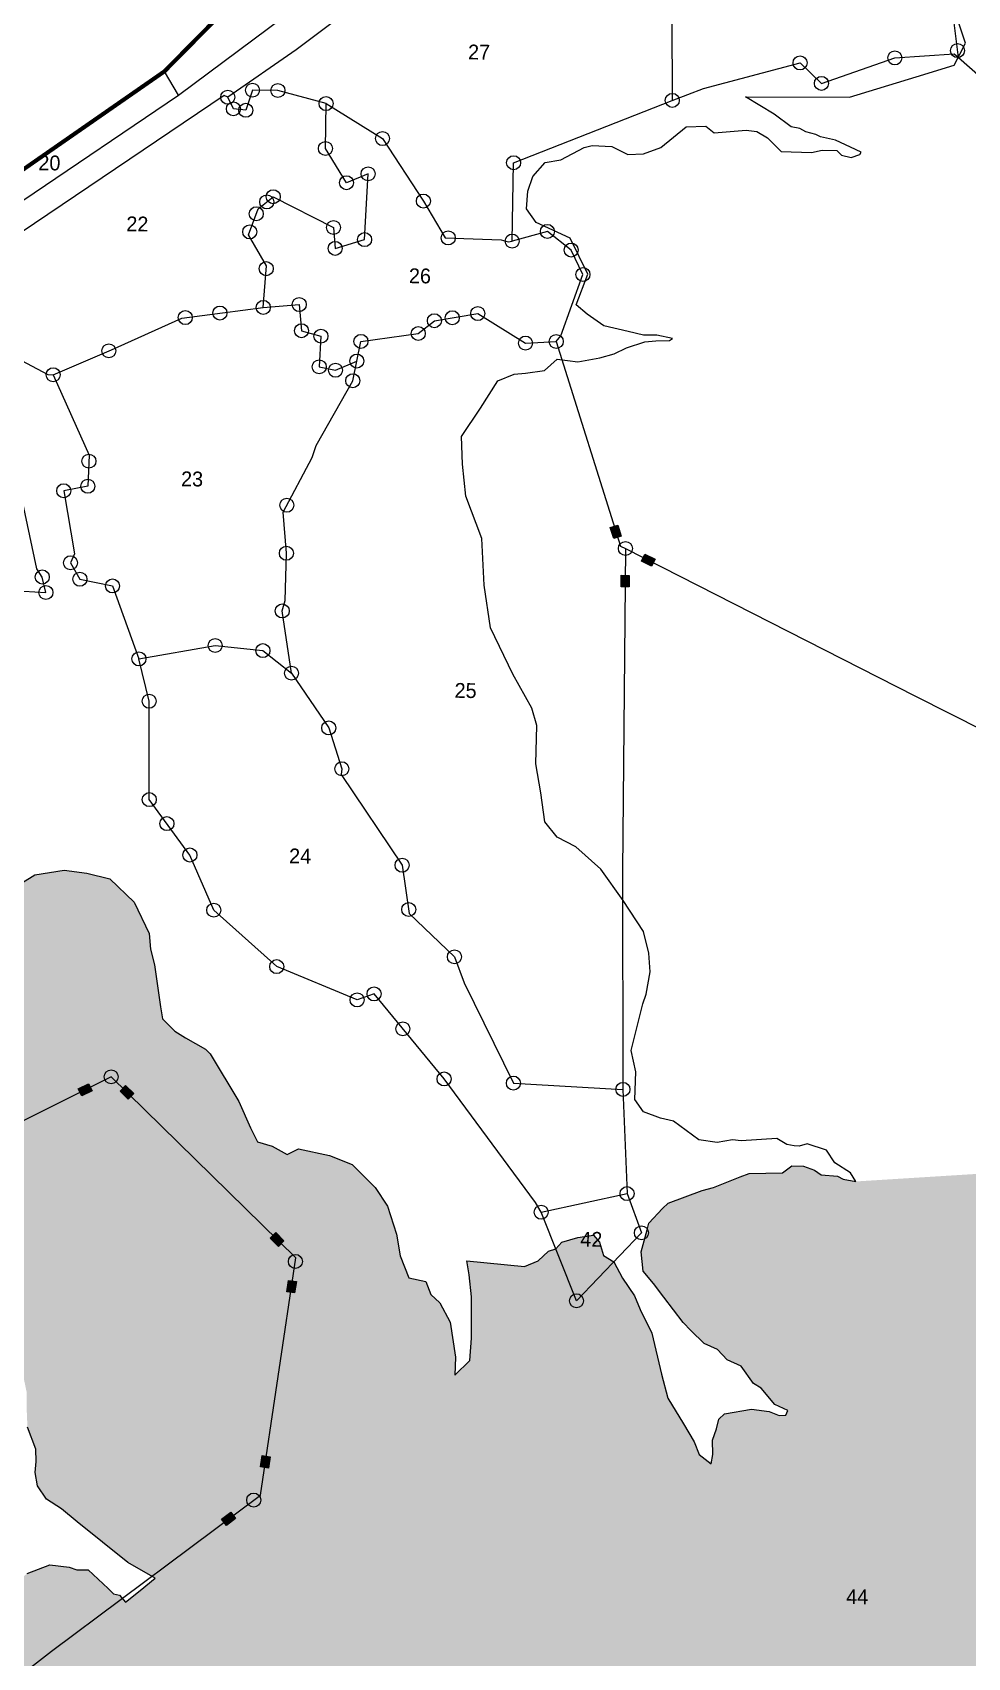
# Model space of a CAD drawing. Header units: metres. Extents: x 278900 to 282293, y 2048818 to 2051307.
# Drawn here: x 280746 to 281211, y 2049506 to 2050314 of the extents above; entities that cross this region are included whole.
import ezdxf
from ezdxf.enums import TextEntityAlignment as Align

# ---------------------------------------------------------------- set-up
doc = ezdxf.new("R2010")
doc.units = ezdxf.units.M
doc.header["$MEASUREMENT"] = 0
for name, color, linetype in [('POLY_HATCH', 12, 'Continuous'), ('POLY_PARCEL', 6, 'Continuous'), ('POLY_ROAD', 30, 'Continuous'), ('SYM_STONE', 1, 'Continuous'), ('TEXT_PARCEL', 7, 'Continuous'), ('V_BOUND_LINE', 7, 'Continuous')]:
    doc.layers.add(name, color=color, linetype=linetype)
doc.styles.add('TEXT_MAP', font='KRDEV050.TTF')

# ---------------------------------------------------------------- blocks, each defined once
blk = doc.blocks.new('STONE')
blk.add_circle((0, 0), 0.851)
blk = doc.blocks.new('STONESQUAREFILLED')
blk.add_hatch(color=256).paths.add_polyline_path([(0.7, -0.48), (0.7, 0.48), (-0.7, 0.48), (-0.7, -0.48)])
blk.add_lwpolyline([(-0.7, 0.48), (0.7, 0.48), (0.7, -0.48), (-0.7, -0.48)], close=True)

msp = doc.modelspace()

# ---------------------------------------------------------------- hatches: boundary and pattern name
at = {"layer": 'POLY_HATCH'}
h = msp.add_hatch(dxfattribs=at)
h.set_pattern_fill('ZIGZAG', color=256, scale=40.908146, angle=-0.76055, style=0)
h.set_pattern_definition([(359.23945, (278753.173, 2048557.4505), (5.1809435, 5.045192), [5.113518, -5.113518]), (89.23945, (278758.286, 2048557.3826), (-5.045192, 5.1809435), [5.113518, -5.113518])])
h.paths.add_polyline_path([(281506.85, 2049518.05), (281582.37, 2049582.74), (281621.84, 2049617.93), (281613.85, 2049618.16), (281606.41, 2049614.08), (281604.18, 2049612.88), (281601.77, 2049616.35), (281599.62, 2049621.55), (281598.93, 2049625.49), (281602.2, 2049630.86), (281610.94, 2049640.34), (281617.99, 2049652.05), (281621.98, 2049656.18), (281623.98, 2049658.12), (281628.71, 2049662.73), (281632.46, 2049667.11), (281638.95, 2049673.91), (281652.45, 2049689.47), (281653.47, 2049692.41), (281660.9, 2049696), (281666.39, 2049701.83), (281674.9, 2049706.77), (281682.87, 2049713.79), (281686.64, 2049719.65), (281693.59, 2049723.74), (281700.74, 2049725.36), (281705.65, 2049724.31), (281709.32, 2049722.3), (281716.37, 2049725.36), (281722.13, 2049723.36), (281729.04, 2049724.74), (281735.34, 2049717.52), (281736.76, 2049713.57), (281735.7, 2049707.93), (281735.17, 2049704.98), (281736.14, 2049704.1), (281809.58, 2049706), (281825.03, 2049718.08), (281828.73, 2049719.86), (281843.03, 2049726.4), (281849.07, 2049731.97), (281856.3, 2049735.24), (281868.01, 2049741.66), (281878.99, 2049744.8), (281896.68, 2049753.12), (281908.14, 2049763.82), (281920.85, 2049776.49), (281925.66, 2049781.62), (281926.63, 2049785.89), (281923.16, 2049789.3), (281917.31, 2049793.24), (281910.44, 2049794.04), (281910.02, 2049796.55), (281910.52, 2049799.9), (281911.84, 2049806.92), (281902.86, 2049810.24), (281884.07, 2049811.87), (281865.56, 2049810.89), (281851.48, 2049810.62), (281839.22, 2049808.49), (281821.6, 2049800.9), (281806.76, 2049788.87), (281793.09, 2049784.62), (281787.74, 2049784.69), (281773.46, 2049780.6), (281759.36, 2049778.19), (281751.54, 2049776), (281738.69, 2049775.72), (281726.02, 2049772.38), (281715.83, 2049776.64), (281697.86, 2049782.08), (281691.33, 2049785.37), (281680.52, 2049789.03), (281675.5, 2049791.54), (281667.26, 2049792.88), (281664.57, 2049797.19), (281659.53, 2049798.02), (281651.56, 2049802.04), (281640.87, 2049803.1), (281635.4, 2049805.46), (281626.48, 2049801.91), (281619.04, 2049794.67), (281616.68, 2049789.51), (281615.51, 2049781.88), (281612.67, 2049763.73), (281615.2, 2049758.2), (281619.8, 2049748.56), (281624.74, 2049740.86), (281624.66, 2049734.74), (281621.21, 2049728.52), (281616.25, 2049722.93), (281596.7, 2049713.41), (281591.9, 2049708.89), (281587.22, 2049702.08), (281580.68, 2049693.3), (281573.57, 2049678.77), (281571.12, 2049667.34), (281569.03, 2049659.42), (281561.93, 2049654.78), (281552.73, 2049653.06), (281544.69, 2049646.14), (281537.69, 2049637.37), (281536.06, 2049629.6), (281531.39, 2049623.7), (281529.97, 2049620.2), (281525.56, 2049612.67), (281518.39, 2049601.91), (281515.84, 2049594.46), (281511.93, 2049587.63), (281511.01, 2049564.57), (281510.28, 2049567.17), (281509.39, 2049569.63), (281509.01, 2049575.14), (281507.75, 2049584.17), (281506.55, 2049597.12), (281506.28, 2049611.94), (281507.97, 2049623.84), (281509.45, 2049631.46), (281511.47, 2049634.04), (281512.29, 2049638), (281508.41, 2049645.23), (281506.24, 2049657.12), (281505.64, 2049680.51), (281504.25, 2049691.38), (281503.79, 2049702.7), (281504.48, 2049720.34), (281499.59, 2049732.63), (281492.55, 2049743.12), (281491.29, 2049764.14), (281155.24, 2049743.13), (281148.96, 2049744.33), (281146.2, 2049745.85), (281138.06, 2049746.51), (281134.75, 2049748.78), (281129.22, 2049750.7), (281123.48, 2049750.96), (281118.89, 2049747.41), (281102.22, 2049747.07), (281097.75, 2049745.47), (281084.53, 2049740.09), (281078.95, 2049738.68), (281062.01, 2049732.43), (281059.2, 2049729.69), (281052.43, 2049722.37), (281051.46, 2049719.05), (281048.54, 2049708.17), (281049.52, 2049698.53), (281054.63, 2049692.35), (281059.8, 2049685.68), (281069.44, 2049672.96), (281073.28, 2049669.02), (281079.87, 2049662.64), (281086.49, 2049659.59), (281091.24, 2049654.53), (281098.24, 2049651.29), (281104.42, 2049642.69), (281108.28, 2049640.42), (281115.03, 2049632.18), (281121.47, 2049629.32), (281120.52, 2049626.93), (281117.18, 2049626.79), (281112.2, 2049628.7), (281103.44, 2049629.96), (281090.03, 2049627.57), (281087.17, 2049625.04), (281086.08, 2049620.17), (281083.94, 2049614.54), (281084.1, 2049607.34), (281083.27, 2049602.72), (281077.42, 2049607.42), (281074.93, 2049613.63), (281069.64, 2049622.7), (281061.84, 2049635.4), (281058.65, 2049647.27), (281053.77, 2049667.65), (281048.01, 2049679.55), (281045.27, 2049686.28), (281039.22, 2049695.1), (281034.91, 2049703.21), (281029.78, 2049706.33), (281027.81, 2049713.04), (281024.77, 2049716.43), (281017.04, 2049715.24), (281009.03, 2049713.04), (281006.06, 2049709.69), (281002.54, 2049708.49), (280997.33, 2049703.68), (280990.6, 2049700.94), (280961.91, 2049703.69), (280963.03, 2049696.71), (280964.09, 2049685.81), (280964.12, 2049665.24), (280963.37, 2049654.06), (280955.93, 2049646.9), (280956.25, 2049655.84), (280953.56, 2049673.18), (280948.43, 2049682.77), (280944.01, 2049686.91), (280941.38, 2049693.37), (280933.03, 2049695.23), (280928.71, 2049706.17), (280926.9, 2049716.89), (280922.37, 2049730.84), (280916.27, 2049740.06), (280904.75, 2049751.49), (280893.53, 2049756.11), (280878.2, 2049759.43), (280872.52, 2049756.59), (280865.11, 2049760.67), (280857.75, 2049762.91), (280854.34, 2049769.76), (280848.48, 2049782.86), (280834.2, 2049806.58), (280831.9, 2049808.94), (280821.86, 2049814.52), (280816.65, 2049817.89), (280810.42, 2049823.93), (280809.53, 2049829.97), (280806.5, 2049850.82), (280804.46, 2049858.62), (280803.79, 2049866.41), (280796.41, 2049882.06), (280784.3, 2049893.5), (280772.86, 2049896.37), (280761.6, 2049897.88), (280746.98, 2049895.55), (280740.9, 2049891.74), (280730.9, 2049886.43), (280721.51, 2049882.28), (280716.39, 2049877.68), (280707.36, 2049871.38), (280695.6, 2049887.95), (280690.65, 2049895.59), (280683.73, 2049902.3), (280673.79, 2049900.48), (280669.32, 2049901.32), (280663.74, 2049920.06), (280657.27, 2049931.04), (280654.5, 2049942.16), (280646.92, 2049957.62), (280639.68, 2049968.99), (280630.61, 2049990.82), (280626.38, 2049994.77), (280617.34, 2050002.28), (280586.63, 2050004.24), (280577.86, 2050010.73), (280569.22, 2050019.01), (280555.92, 2050028.13), (280544.4, 2050025.37), (280535.23, 2050008.77), (280527.13, 2049984.96), (280521.14, 2049958.66), (280511.14, 2049909.21), (280509.29, 2049886.37), (280508.77, 2049876.07), (280509.88, 2049857.2), (280522.36, 2049844.98), (280521.11, 2049838.38), (280517.49, 2049829.68), (280520.14, 2049816.94), (280510.55, 2049804.97), (280508.68, 2049796.05), (280500.62, 2049775.16), (280499.36, 2049767.79), (280500.98, 2049757.85), (280519.44, 2049741.85), (280520.9, 2049734.64), (280521.04, 2049715.65), (280527.29, 2049702.93), (280527.43, 2049698.26), (280526.98, 2049694.18), (280525.41, 2049693.23), (280523.63, 2049690.54), (280528.18, 2049681.73), (280530.87, 2049664.58), (280536.65, 2049644.93), (280541.38, 2049634.95), (280542.26, 2049627.94), (280535.69, 2049616.55), (280525.17, 2049629.86), (280520.7, 2049630.5), (280516.21, 2049629.4), (280506.1, 2049629.73), (280503.85, 2049635.98), (280504.88, 2049640.63), (280505.56, 2049647.62), (280506.42, 2049654.22), (280513.1, 2049659.19), (280516.42, 2049663.45), (280488.29, 2049654.88), (280485.18, 2049683.7), (280465.98, 2049694.54), (280459.89, 2049689.95), (280454.25, 2049690.03), (280452.09, 2049689.09), (280444.76, 2049678.68), (280441.74, 2049671.33), (280435.62, 2049664.81), (280429.19, 2049664.11), (280422, 2049664.79), (280416.31, 2049660.98), (280414.69, 2049655.94), (280413.19, 2049616.49), (280416.39, 2049608.29), (280421.03, 2049605.89), (280432.53, 2049591.79), (280424.15, 2049590.93), (280422.58, 2049590.36), (280406.2, 2049586.89), (280387.03, 2049535.42), (280391.19, 2049526.03), (280402.14, 2049515.58), (280414.54, 2049512.31), (280412.14, 2049507.09), (280408.05, 2049506.37), (280397.53, 2049509.32), (280389.35, 2049508.65), (280381.15, 2049505.85), (280375.5, 2049505.14), (280364.49, 2049496.73), (280363.44, 2049490.91), (280363.95, 2049485.66), (280368.54, 2049479.38), (280372.97, 2049476.01), (280384.35, 2049468.47), (280388.78, 2049465.3), (280382.13, 2049463.06), (280378, 2049459.03), (280372.53, 2049457.93), (280363.93, 2049454.74), (280359.06, 2049459.56), (280356.55, 2049460.57), (280353.05, 2049461), (280347.34, 2049456.02), (280342.84, 2049453.55), (280340.3, 2049438.62), (280337.1, 2049431.66), (280323.66, 2049416.28), (280321.08, 2049412.43), (280320.44, 2049407.58), (280320.49, 2049397.27), (280315.65, 2049399.08), (280297.94, 2049398.74), (280577.1, 2049212.13), (280582.55, 2049216.85), (280595.99, 2049221.26), (280609.17, 2049230.79), (280617.02, 2049235.88), (280634.47, 2049240.64), (280637.95, 2049246.98), (280644.38, 2049250.29), (280650.62, 2049253.8), (280665.45, 2049257.2), (280676.53, 2049264.64), (280683.41, 2049271.33), (280689.02, 2049272.46), (280697.44, 2049274.34), (280701.92, 2049280.87), (280711.71, 2049287.82), (280721.36, 2049292.88), (280737.84, 2049300.45), (280747.94, 2049308.7), (280752.37, 2049311.03), (280756.58, 2049312.38), (280759.4, 2049314.53), (280763.2, 2049314.28), (280770.02, 2049316.39), (280782.51, 2049324.81), (280790.35, 2049328.3), (280796.8, 2049332.6), (280804.41, 2049334.5), (280813.88, 2049340.56), (280821.99, 2049340.34), (280830.98, 2049340.42), (280839.97, 2049340.7), (280843.35, 2049339.26), (280846.08, 2049334.03), (280847.48, 2049334.01), (280848.63, 2049330.4), (280851.78, 2049327.17), (280859.59, 2049328.26), (280863.36, 2049327.01), (280869.15, 2049326.34), (280868.88, 2049321.15), (280876.06, 2049320.06), (280882.93, 2049311.58), (280892.48, 2049308.26), (280902.77, 2049301.34), (280915.24, 2049288.89), (280922.57, 2049284), (280928.37, 2049284.33), (280937.5, 2049280.41), (280938.27, 2049278.01), (280949.95, 2049270.27), (280952.14, 2049269.84), (280955.46, 2049264.2), (280959, 2049259.96), (280961.18, 2049258.14), (280961.25, 2049248.36), (280960.29, 2049236.59), (280955.63, 2049231.46), (280952.52, 2049221.99), (280952.26, 2049217.6), (280952.64, 2049215.8), (280961.73, 2049223.67), (280968.12, 2049223.38), (280992.58, 2049222.27), (281012.37, 2049223.61), (281033.36, 2049224.53), (281043.18, 2049226.79), (281069.19, 2049230.04), (281082.96, 2049229.46), (281088.56, 2049229.98), (281098.59, 2049232.64), (281115.59, 2049225.43), (281123.33, 2049221.94), (281134.03, 2049215.41), (281139.31, 2049207.15), (281142.44, 2049201.72), (281143.62, 2049196.86), (281243.08, 2049283.87), (281368.07, 2049392.74), (281408.35, 2049428.71), (281414.89, 2049432.95)])
h.paths.add_polyline_path([(280806.79, 2049545.97), (280799.34, 2049539.8), (280792.03, 2049534.03), (280789.07, 2049537.48), (280786.08, 2049538.2), (280783.52, 2049540.83), (280773.55, 2049550.1), (280767.95, 2049550.03), (280764.15, 2049551.45), (280754.54, 2049552.63), (280743.15, 2049548.28), (280740.25, 2049545.73), (280734.92, 2049534.34), (280730.37, 2049521.04), (280729.09, 2049527.47), (280724.68, 2049533.93), (280720.55, 2049541.63), (280715.7, 2049546.19), (280707.86, 2049552.16), (280706.84, 2049557.49), (280704.33, 2049564.07), (280698.82, 2049573.78), (280696.84, 2049578.71), (280691.79, 2049589.28), (280688.28, 2049591.92), (280679.82, 2049592.17), (280675.57, 2049590.45), (280663.97, 2049590.6), (280654.37, 2049587.19), (280649.53, 2049582.48), (280638.32, 2049575.03), (280636.17, 2049567.7), (280633.61, 2049559.68), (280632.83, 2049552.29), (280633.72, 2049547.23), (280633.61, 2049539.32), (280631.63, 2049534.16), (280631.37, 2049524.62), (280617.58, 2049524.12), (280611.67, 2049520.52), (280603.45, 2049518.17), (280594.38, 2049513.25), (280588.99, 2049508.54), (280585.62, 2049501.5), (280584.84, 2049495.41), (280586.57, 2049479.15), (280591.14, 2049468.18), (280589.15, 2049468.59), (280579.22, 2049466.85), (280575.04, 2049470.37), (280569.62, 2049472.93), (280563.15, 2049471.28), (280555.95, 2049470.88), (280551.45, 2049468.46), (280544.01, 2049469.05), (280538.34, 2049471.36), (280533.36, 2049470.18), (280527.34, 2049465.06), (280518.87, 2049462.94), (280514.34, 2049458.04), (280508.6, 2049455.14), (280502.8, 2049448.27), (280500.76, 2049444.33), (280500.18, 2049437.64), (280503.2, 2049422.23), (280511.01, 2049412.7), (280510.43, 2049410.2), (280518.95, 2049396.17), (280516.03, 2049394.91), (280513.06, 2049396.86), (280506.62, 2049395.31), (280501.43, 2049394.83), (280487.49, 2049386.69), (280482.04, 2049387.58), (280475.94, 2049390.25), (280467.73, 2049388.86), (280462.51, 2049385.93), (280450.32, 2049382.41), (280450.79, 2049387.31), (280453.44, 2049391.5), (280459.79, 2049397.15), (280464.3, 2049397.63), (280466.92, 2049399.23), (280473.77, 2049411.07), (280467.28, 2049415.24), (280473.78, 2049432.2), (280476.1, 2049432.72), (280483.17, 2049439.5), (280485.43, 2049445.6), (280487.46, 2049454.44), (280486.9, 2049463.59), (280491.82, 2049474.7), (280496.5, 2049477.23), (280502.3, 2049490.21), (280504.01, 2049506.01), (280516.72, 2049528.34), (280525.98, 2049554.76), (280532.47, 2049560.54), (280536.77, 2049576.03), (280541.24, 2049583.88), (280546.64, 2049590.08), (280552.75, 2049596.63), (280557, 2049597.53), (280560.32, 2049601.57), (280564.7, 2049602.61), (280566.78, 2049604.76), (280569, 2049607.46), (280570.73, 2049614.26), (280573.01, 2049622), (280571.12, 2049633.34), (280571.56, 2049646.16), (280572.69, 2049648.73), (280572.88, 2049653.37), (280572.98, 2049660.46), (280570.57, 2049665.36), (280571.6, 2049670.94), (280572.85, 2049682.79), (280569.97, 2049691.97), (280567.09, 2049701), (280569.06, 2049705.83), (280566.16, 2049719.98), (280564.94, 2049724.16), (280571.54, 2049738.66), (280574.8, 2049752.2), (280575.68, 2049766.91), (280578.77, 2049773.28), (280579.87, 2049784.59), (280586.11, 2049792.28), (280592.78, 2049801.05), (280595.63, 2049810.29), (280600.73, 2049814.04), (280606.49, 2049816.42), (280611.27, 2049816.49), (280617.26, 2049804.96), (280622.94, 2049801.47), (280632.09, 2049791.67), (280639.88, 2049782.29), (280644.42, 2049771.51), (280649.5, 2049763.67), (280660.15, 2049764.07), (280663.52, 2049760.89), (280671.75, 2049753.55), (280677.9, 2049743.93), (280685.58, 2049736.6), (280696.42, 2049731.13), (280701.84, 2049725.26), (280711.53, 2049715.18), (280715.59, 2049712.12), (280716.63, 2049708.7), (280721.74, 2049700.83), (280728.16, 2049691.06), (280732.82, 2049682.82), (280734.22, 2049675.16), (280735.85, 2049664.37), (280740.46, 2049650.32), (280743.02, 2049638.01), (280743.03, 2049628.32), (280743.34, 2049620.96), (280747.56, 2049610.13), (280747.75, 2049603.99), (280747.17, 2049598.45), (280748.31, 2049591.89), (280752.86, 2049585.15), (280760.3, 2049580.41), (280768.13, 2049573.9), (280793.25, 2049553.79)], flags=16)

# ---------------------------------------------------------------- linework, layer by layer
for points in [[(281006.77, 2050151.98), (281017.06, 2050150.56), (281028.04, 2050152.56), (281035.16, 2050154.61), (281041.21, 2050157.53), (281050.32, 2050160.47), (281055.91, 2050161.04), (281062.57, 2050161.17), (281064.09, 2050162.22), (281056.38, 2050163.82), (281049.72, 2050163.91), (281042.02, 2050165.73), (281030.03, 2050168.47), (281021.73, 2050174.37), (281016.2, 2050178.95), (281021.99, 2050194.12), (281013.21, 2050212.05), (280996.34, 2050219.78), (280991.5, 2050226.72), (280992.26, 2050235.51), (280994.72, 2050242.77), (281000.82, 2050249.77), (281008.59, 2050251.08), (281020.27, 2050257.15), (281024.15, 2050258.17), (281034.02, 2050257.61), (281041.92, 2050253.64), (281049.65, 2050253.97), (281058.29, 2050257.08), (281070.88, 2050267.43), (281080.76, 2050267.72), (281084.8, 2050264.45), (281100.71, 2050265.74), (281106.07, 2050265.03), (281111.4, 2050261.95), (281118.18, 2050255.21), (281133.21, 2050254.58), (281138.59, 2050255.8), (281145.89, 2050255.7), (281148.1, 2050253.3), (281153.02, 2050252.16), (281157.34, 2050253.61), (281158, 2050254.88), (281152.66, 2050257.32), (281145.19, 2050260.85), (281137.7, 2050262.45), (281135.35, 2050263.56), (281130.43, 2050264.91), (281127.44, 2050266.67), (281123.16, 2050267.37), (281114.65, 2050273.7), (281100.38, 2050282.27), (281152.13, 2050282.22), (281185.34, 2050292.3), (281204.17, 2050298.15), (281209.9, 2050309.02), (281203.08, 2050329.5)], [(280740.9, 2049891.74), (280746.98, 2049895.55), (280761.6, 2049897.88), (280772.86, 2049896.37), (280784.3, 2049893.5), (280796.41, 2049882.06), (280803.79, 2049866.41), (280804.46, 2049858.62), (280806.5, 2049850.82), (280809.53, 2049829.97), (280810.42, 2049823.93), (280816.65, 2049817.89), (280821.86, 2049814.52), (280831.9, 2049808.94), (280834.2, 2049806.58), (280848.48, 2049782.86), (280854.34, 2049769.76), (280857.75, 2049762.91), (280865.11, 2049760.67), (280872.52, 2049756.59), (280878.2, 2049759.43), (280893.53, 2049756.11), (280904.75, 2049751.49), (280916.27, 2049740.06), (280922.37, 2049730.84), (280926.9, 2049716.89), (280928.71, 2049706.17), (280933.03, 2049695.23), (280941.38, 2049693.37), (280944.01, 2049686.91), (280948.43, 2049682.77), (280953.56, 2049673.18), (280956.25, 2049655.84), (280955.93, 2049646.9), (280963.37, 2049654.06), (280964.12, 2049665.24), (280964.09, 2049685.81), (280963.03, 2049696.71), (280961.91, 2049703.69), (280990.6, 2049700.94), (280997.33, 2049703.68), (281002.54, 2049708.49), (281006.06, 2049709.69), (281009.03, 2049713.04), (281017.04, 2049715.24), (281024.77, 2049716.43), (281027.81, 2049713.04), (281029.78, 2049706.33), (281034.91, 2049703.21), (281039.22, 2049695.1), (281045.27, 2049686.28), (281048.01, 2049679.55), (281053.77, 2049667.65), (281058.65, 2049647.27), (281061.84, 2049635.4), (281069.64, 2049622.7), (281074.93, 2049613.63), (281077.42, 2049607.42), (281083.27, 2049602.72), (281084.1, 2049607.34), (281083.94, 2049614.54), (281086.08, 2049620.17), (281087.17, 2049625.04), (281090.03, 2049627.57), (281103.44, 2049629.96), (281112.2, 2049628.7), (281117.18, 2049626.79), (281120.52, 2049626.93), (281121.47, 2049629.32), (281115.03, 2049632.18), (281108.28, 2049640.42), (281104.42, 2049642.69), (281098.24, 2049651.29), (281091.24, 2049654.53), (281086.49, 2049659.59), (281079.87, 2049662.64), (281073.28, 2049669.02), (281069.44, 2049672.96), (281059.8, 2049685.68), (281054.63, 2049692.35), (281049.52, 2049698.53), (281048.54, 2049708.17), (281051.46, 2049719.05), (281052.43, 2049722.37), (281059.2, 2049729.69), (281062.01, 2049732.43), (281078.95, 2049738.68), (281084.53, 2049740.09), (281097.75, 2049745.47), (281102.22, 2049747.07), (281118.89, 2049747.41), (281123.48, 2049750.96), (281129.22, 2049750.7), (281134.75, 2049748.78), (281138.06, 2049746.51), (281146.2, 2049745.85), (281148.96, 2049744.33), (281155.24, 2049743.13), (281152.56, 2049747.42), (281144.89, 2049752.46), (281140.68, 2049758.74), (281131.06, 2049761.87), (281127.18, 2049760.64), (281124.6, 2049760.88), (281120.96, 2049761.58), (281116.06, 2049764.43), (281098.22, 2049763.38), (281093.93, 2049763.87), (281086.39, 2049762.46), (281077.18, 2049763.87), (281064.63, 2049773.06), (281058.21, 2049774.64), (281049.66, 2049777.76), (281045.44, 2049783.83), (281045.84, 2049797.56), (281043.62, 2049808.32), (281049.43, 2049831.37), (281051, 2049836.28), (281053.08, 2049847.42), (281052.34, 2049856.65), (281049.69, 2049867.42), (281039.59, 2049882.8), (281028.41, 2049898.4), (281016.1, 2049909.51), (281006.72, 2049914.36), (281000.59, 2049921.95), (280998.63, 2049936.36), (280996.17, 2049950.69), (280996.64, 2049969.79), (280994.18, 2049978.41), (280984.74, 2049995.28), (280973.66, 2050018.39), (280970.48, 2050039.63), (280969.29, 2050062.83), (280961.41, 2050083.75), (280959.68, 2050099.66), (280959.22, 2050113.4), (280968.65, 2050127.59), (280977.21, 2050141.21), (280985.41, 2050144.54), (280991, 2050144.89), (281000.47, 2050146.27), (281006.77, 2050151.98)], [(280743.15, 2049548.28), (280754.54, 2049552.63), (280764.15, 2049551.45), (280767.95, 2049550.03), (280773.55, 2049550.1), (280783.52, 2049540.83), (280786.08, 2049538.2), (280789.07, 2049537.48), (280792.03, 2049534.03), (280799.34, 2049539.8), (280806.79, 2049545.97), (280793.25, 2049553.79), (280768.13, 2049573.9), (280760.3, 2049580.41), (280752.86, 2049585.15), (280748.31, 2049591.89), (280747.17, 2049598.45), (280747.75, 2049603.99), (280747.56, 2049610.13), (280743.34, 2049620.96)]]:
    msp.add_lwpolyline(points, dxfattribs=at)
at = {"layer": 'POLY_PARCEL'}
for points in [[(281206.29, 2050301.82), (281203.51, 2050324.38), (281174.66, 2050350.1), (281173.98, 2050352.5), (281126.91, 2050393.78), (281125.79, 2050399.53), (281112.44, 2050418)], [(281070.83, 2050388.88), (281076.26, 2050373.94), (281065.04, 2050376), (281064.47, 2050369.07), (281067.53, 2050365.44), (281075.21, 2050367.25), (281077.59, 2050347.86), (281066.58, 2050327.06), (281063.87, 2050321.84), (281064.02, 2050280.59)], [(281064.02, 2050280.59), (281079.52, 2050286.46), (281127.54, 2050299.21), (281138.17, 2050289.03), (281174.7, 2050301.69), (281204.16, 2050303.7), (281206.29, 2050301.82)], [(281206.29, 2050301.82), (281383.02, 2050146.57), (281441.02, 2050094.76), (281447.38, 2050087.5), (281530.16, 2050014.91), (281633.12, 2049924.95), (281706.89, 2049886.8), (281784.36, 2049847.04), (281886.1, 2049841.55), (281918.68, 2049898.34), (282000.29, 2050037.05), (282003.22, 2050038.86)], [(280818.5, 2050283.22), (280811.44, 2050294.97)], [(280891.81, 2050278.99), (280867.91, 2050285.46), (280855.26, 2050285.63), (280851.89, 2050275.63), (280845.74, 2050276.36), (280842.94, 2050282.14)], [(280984.37, 2050210.63), (280985.13, 2050249.6), (281064.02, 2050280.59)], [(280860.64, 2050177.66), (280862.21, 2050198.38), (280853.34, 2050213.73), (280858.05, 2050226.62), (280865.58, 2050232.68), (280895.53, 2050217.38), (280896.37, 2050207), (280911.01, 2050211.34), (280912.75, 2050244.04), (280901.99, 2050239.65), (280891.51, 2050256.64), (280891.81, 2050278.99)], [(280891.81, 2050278.99), (280919.89, 2050261.58), (280940.23, 2050230.53), (280951.01, 2050212.24), (280978.88, 2050211.22), (280982.43, 2050210.2), (280984.37, 2050210.63)], [(281006.32, 2050160.68), (281008.54, 2050163.48), (281019.61, 2050193.99), (281013.74, 2050206.18), (281001.9, 2050215.42), (280984.37, 2050210.63)], [(280681.27, 2050183.73), (280700.17, 2050162.87), (280716.45, 2050163.85), (280753.51, 2050144.22), (280756.15, 2050144.19)], [(280756.15, 2050144.19), (280785.14, 2050156.63), (280820.04, 2050172.37), (280860.64, 2050177.66)], [(280860.64, 2050177.66), (280878.49, 2050179.05), (280879.61, 2050166.07), (280889.3, 2050163.35), (280888.45, 2050148.13), (280896.54, 2050146.41), (280907.15, 2050150.99)], [(280907.15, 2050150.99), (280909.19, 2050160.77), (280937.71, 2050164.7), (280945.69, 2050171.05), (280967.27, 2050174.59), (280991, 2050159.92), (281006.32, 2050160.68)], [(281006.32, 2050160.68), (281038.19, 2050058.9), (281040.71, 2050057.78)], [(280874.65, 2049995.84), (280870.04, 2050026.75), (280871.55, 2050031.99), (280872.1, 2050055.42), (280870.5, 2050075.92), (280884.98, 2050102.99), (280886.97, 2050108.94), (280905.1, 2050141.22), (280907.15, 2050150.99)], [(280756.15, 2050144.19), (280774.04, 2050104.26), (280773.35, 2050088.73), (280761.36, 2050086.49), (280766.72, 2050055.21), (280764.75, 2050050.7), (280769.42, 2050042.51), (280785.65, 2050039.18), (280798.8, 2050002.9)], [(280723.77, 2049998.95), (280736.02, 2050036.87), (280752.54, 2050035.94), (280750.73, 2050043.63), (280747.96, 2050047.63), (280740.97, 2050080.54), (280721.24, 2050075.05), (280675.87, 2050106.08), (280667.58, 2050113.86)], [(281040.71, 2050057.78), (281039.32, 2049897.63)], [(281040.71, 2050057.78), (281184.71, 2049984.6), (281425.98, 2049862.7), (281720.21, 2049705.63)], [(280798.8, 2050002.9), (280836.69, 2050009.57), (280860.44, 2050007.03), (280874.65, 2049995.84)], [(280998.8, 2049727.84), (280996, 2049732.66), (280950.53, 2049794.08), (280915.69, 2049836.39), (280907.27, 2049833.39), (280867.3, 2049849.94), (280835.98, 2049878.02), (280824.14, 2049905.43), (280803.93, 2049932.96), (280803.86, 2049981.87), (280798.8, 2050002.9)], [(280874.65, 2049995.84), (280893.19, 2049968.57), (280899.68, 2049948.31), (280899.4, 2049945.44), (280929.66, 2049900.33), (280933.22, 2049876.41), (280955.66, 2049854.83), (280960.51, 2049841.86), (280984.97, 2049792.04), (281039.48, 2049788.92)], [(281039.32, 2049897.63), (281039.48, 2049788.92)], [(280596.95, 2049443), (280647.24, 2049452.9), (280698.23, 2049465.4), (280755.3, 2049509.56), (280859.16, 2049587.24), (280876.85, 2049705.14), (280784.96, 2049795.13), (280719.57, 2049762.46), (280717.85, 2049708.14)], [(281039.48, 2049788.92), (281041.51, 2049737.08)], [(280998.8, 2049727.84), (281041.51, 2049737.08)], [(281041.51, 2049737.08), (281048.67, 2049717.62), (281016.4, 2049683.85), (280998.8, 2049727.84)]]:
    msp.add_lwpolyline(points, dxfattribs=at)
at = {"layer": 'POLY_ROAD'}
for points in [[(280818.5, 2050283.22), (280915.75, 2050355.71), (280915.61, 2050356.82), (280933.68, 2050370.6)], [(280965.56, 2050375.44), (280944.14, 2050356.29), (280877, 2050305.76), (280842.94, 2050282.14)], [(280651.45, 2050185.39), (280703.03, 2050210.26), (280741.02, 2050230.82), (280818.5, 2050283.22)], [(280842.94, 2050282.14), (280841.2, 2050282.96), (280740.21, 2050214.86), (280732.26, 2050213.06), (280689.64, 2050193.28), (280681.27, 2050183.73)]]:
    msp.add_lwpolyline(points, dxfattribs=at)
at = {"layer": 'V_BOUND_LINE', "const_width": 2.05}
for points in [[(280933.68, 2050370.6), (280896.26, 2050357.61), (280895.62, 2050356.07), (280872.37, 2050347.44), (280842.95, 2050326.87), (280811.44, 2050294.97)], [(280811.44, 2050294.97), (280713.78, 2050227.14), (280676.87, 2050211.76), (280651.45, 2050185.39)]]:
    msp.add_lwpolyline(points, dxfattribs=at)

# ---------------------------------------------------------------- block references
at = {"layer": 'SYM_STONE'}
for name, p, xscale, yscale, zscale, rotation in [('STONE', (281174.7, 2050301.69), 4.090814584522034, 4.090814584522034, 4.090814584522034, 359.2394459106715), ('STONE', (281205.86, 2050305.31), 4.090814584522034, 4.090814584522034, 4.090814584522034, 359.2394459106715), ('STONE', (281127.54, 2050299.21), 4.090814584522034, 4.090814584522034, 4.090814584522034, 359.2394459106715), ('STONE', (280855.26, 2050285.63), 4.090814584522034, 4.090814584522034, 4.090814584522034, 359.2394459106715), ('STONE', (280867.91, 2050285.46), 4.090814584522034, 4.090814584522034, 4.090814584522034, 359.2394459106715), ('STONE', (281138.17, 2050289.03), 4.090814584522034, 4.090814584522034, 4.090814584522034, 359.2394459106715), ('STONE', (280842.94, 2050282.14), 4.090814584522034, 4.090814584522034, 4.090814584522034, 359.2394459106715), ('STONE', (280845.74, 2050276.36), 4.090814584522034, 4.090814584522034, 4.090814584522034, 359.2394459106715), ('STONE', (280891.81, 2050278.99), 4.090814584522034, 4.090814584522034, 4.090814584522034, 359.2394459106715), ('STONE', (281064.02, 2050280.59), 4.090814584522034, 4.090814584522034, 4.090814584522034, 359.2394459106715), ('STONE', (280851.89, 2050275.63), 4.090814584522034, 4.090814584522034, 4.090814584522034, 359.2394459106715), ('STONE', (280919.89, 2050261.58), 4.090814584522034, 4.090814584522034, 4.090814584522034, 359.2394459106715), ('STONE', (280891.51, 2050256.64), 4.090814584522034, 4.090814584522034, 4.090814584522034, 359.2394459106715), ('STONE', (280912.75, 2050244.04), 4.090814584522034, 4.090814584522034, 4.090814584522034, 359.2394459106715), ('STONE', (280985.13, 2050249.6), 4.090814584522034, 4.090814584522034, 4.090814584522034, 359.2394459106715), ('STONE', (280901.99, 2050239.65), 4.090814584522034, 4.090814584522034, 4.090814584522034, 359.2394459106715), ('STONE', (280862.34, 2050230.08), 4.090814584522034, 4.090814584522034, 4.090814584522034, 359.2394459106715), ('STONE', (280865.58, 2050232.68), 4.090814584522034, 4.090814584522034, 4.090814584522034, 359.2394459106715), ('STONE', (280940.23, 2050230.53), 4.090814584522034, 4.090814584522034, 4.090814584522034, 359.2394459106715), ('STONE', (280857.16, 2050224.2), 4.090814584522034, 4.090814584522034, 4.090814584522034, 359.2394459106715), ('STONE', (280853.87, 2050215.19), 4.090814584522034, 4.090814584522034, 4.090814584522034, 359.2394459106715), ('STONE', (280895.53, 2050217.38), 4.090814584522034, 4.090814584522034, 4.090814584522034, 359.2394459106715), ('STONE', (280952.59, 2050212.18), 4.090814584522034, 4.090814584522034, 4.090814584522034, 359.2394459106715), ('STONE', (281001.9, 2050215.42), 4.090814584522034, 4.090814584522034, 4.090814584522034, 359.2394459106715), ('STONE', (280896.37, 2050207), 4.090814584522034, 4.090814584522034, 4.090814584522034, 359.2394459106715), ('STONE', (280911.01, 2050211.34), 4.090814584522034, 4.090814584522034, 4.090814584522034, 359.2394459106715), ('STONE', (280984.37, 2050210.63), 4.090814584522034, 4.090814584522034, 4.090814584522034, 359.2394459106715), ('STONE', (281013.74, 2050206.18), 4.090814584522034, 4.090814584522034, 4.090814584522034, 359.2394459106715), ('STONE', (280862.1, 2050196.91), 4.090814584522034, 4.090814584522034, 4.090814584522034, 359.2394459106715), ('STONE', (281019.61, 2050193.99), 4.090814584522034, 4.090814584522034, 4.090814584522034, 359.2394459106715), ('STONE', (280821.85, 2050172.61), 4.090814584522034, 4.090814584522034, 4.090814584522034, 359.2394459106715), ('STONE', (280839.07, 2050174.85), 4.090814584522034, 4.090814584522034, 4.090814584522034, 359.2394459106715), ('STONE', (280860.64, 2050177.66), 4.090814584522034, 4.090814584522034, 4.090814584522034, 359.2394459106715), ('STONE', (280878.49, 2050179.05), 4.090814584522034, 4.090814584522034, 4.090814584522034, 359.2394459106715), ('STONE', (280954.63, 2050172.51), 4.090814584522034, 4.090814584522034, 4.090814584522034, 359.2394459106715), ('STONE', (280967.27, 2050174.59), 4.090814584522034, 4.090814584522034, 4.090814584522034, 359.2394459106715), ('STONE', (280879.61, 2050166.07), 4.090814584522034, 4.090814584522034, 4.090814584522034, 359.2394459106715), ('STONE', (280889.3, 2050163.35), 4.090814584522034, 4.090814584522034, 4.090814584522034, 359.2394459106715), ('STONE', (280937.71, 2050164.7), 4.090814584522034, 4.090814584522034, 4.090814584522034, 359.2394459106715), ('STONE', (280945.69, 2050171.05), 4.090814584522034, 4.090814584522034, 4.090814584522034, 359.2394459106715), ('STONE', (280783.79, 2050156.05), 4.090814584522034, 4.090814584522034, 4.090814584522034, 359.2394459106715), ('STONE', (280909.19, 2050160.77), 4.090814584522034, 4.090814584522034, 4.090814584522034, 359.2394459106715), ('STONE', (280991, 2050159.92), 4.090814584522034, 4.090814584522034, 4.090814584522034, 359.2394459106715), ('STONE', (281006.32, 2050160.68), 4.090814584522034, 4.090814584522034, 4.090814584522034, 359.2394459106715), ('STONE', (280888.45, 2050148.13), 4.090814584522034, 4.090814584522034, 4.090814584522034, 359.2394459106715), ('STONE', (280907.15, 2050150.99), 4.090814584522034, 4.090814584522034, 4.090814584522034, 359.2394459106715), ('STONE', (280756.15, 2050144.19), 4.090814584522034, 4.090814584522034, 4.090814584522034, 359.2394459106715), ('STONE', (280896.54, 2050146.41), 4.090814584522034, 4.090814584522034, 4.090814584522034, 359.2394459106715), ('STONE', (280905.1, 2050141.22), 4.090814584522034, 4.090814584522034, 4.090814584522034, 359.2394459106715), ('STONE', (280773.9, 2050101.23), 4.090814584522034, 4.090814584522034, 4.090814584522034, 359.2394459106715), ('STONE', (280761.36, 2050086.49), 4.090814584522034, 4.090814584522034, 4.090814584522034, 359.2394459106715), ('STONE', (280773.35, 2050088.73), 4.090814584522034, 4.090814584522034, 4.090814584522034, 359.2394459106715), ('STONE', (280872.31, 2050079.31), 4.090814584522034, 4.090814584522034, 4.090814584522034, 359.2394459106715), ('STONESQUAREFILLED', (281035.92, 2050066.14), 4.090814584522035, 4.090814584522035, 4.090814584522035, 107.3845554202681), ('STONE', (280764.75, 2050050.7), 4.090814584522034, 4.090814584522034, 4.090814584522034, 359.2394459106715), ('STONE', (280872.1, 2050055.42), 4.090814584522034, 4.090814584522034, 4.090814584522034, 359.2394459106715), ('STONE', (281040.71, 2050057.78), 4.090814584522034, 4.090814584522034, 4.090814584522034, 359.2394459106715), ('STONESQUAREFILLED', (281052.07, 2050052), 4.090814584522034, 4.090814584522034, 4.090814584522034, 333.0608407264645), ('STONE', (280750.73, 2050043.63), 4.090814584522034, 4.090814584522034, 4.090814584522034, 359.2394459106715), ('STONE', (280769.42, 2050042.51), 4.090814584522034, 4.090814584522034, 4.090814584522034, 359.2394459106715), ('STONE', (280752.54, 2050035.94), 4.090814584522034, 4.090814584522034, 4.090814584522034, 359.2394459106715), ('STONE', (280785.65, 2050039.18), 4.090814584522034, 4.090814584522034, 4.090814584522034, 359.2394459106715), ('STONESQUAREFILLED', (281040.57, 2050041.61), 4.090814584522034, 4.090814584522034, 4.090814584522034, 269.5001879170651), ('STONE', (280870.04, 2050026.75), 4.090814584522034, 4.090814584522034, 4.090814584522034, 359.2394459106715), ('STONE', (280798.8, 2050002.9), 4.090814584522034, 4.090814584522034, 4.090814584522034, 359.2394459106715), ('STONE', (280836.69, 2050009.57), 4.090814584522034, 4.090814584522034, 4.090814584522034, 359.2394459106715), ('STONE', (280860.44, 2050007.03), 4.090814584522034, 4.090814584522034, 4.090814584522034, 359.2394459106715), ('STONE', (280874.65, 2049995.84), 4.090814584522034, 4.090814584522034, 4.090814584522034, 359.2394459106715), ('STONE', (280803.86, 2049981.87), 4.090814584522034, 4.090814584522034, 4.090814584522034, 359.2394459106715), ('STONE', (280893.19, 2049968.57), 4.090814584522034, 4.090814584522034, 4.090814584522034, 359.2394459106715), ('STONE', (280899.68, 2049948.31), 4.090814584522034, 4.090814584522034, 4.090814584522034, 359.2394459106715), ('STONE', (280803.93, 2049932.96), 4.090814584522034, 4.090814584522034, 4.090814584522034, 359.2394459106715), ('STONE', (280812.7, 2049921.01), 4.090814584522034, 4.090814584522034, 4.090814584522034, 359.2394459106715), ('STONE', (280824.14, 2049905.43), 4.090814584522034, 4.090814584522034, 4.090814584522034, 359.2394459106715), ('STONE', (280929.66, 2049900.33), 4.090814584522034, 4.090814584522034, 4.090814584522034, 359.2394459106715), ('STONE', (280835.98, 2049878.02), 4.090814584522034, 4.090814584522034, 4.090814584522034, 359.2394459106715), ('STONE', (280932.93, 2049878.36), 4.090814584522034, 4.090814584522034, 4.090814584522034, 359.2394459106715), ('STONE', (280867.3, 2049849.94), 4.090814584522034, 4.090814584522034, 4.090814584522034, 359.2394459106715), ('STONE', (280955.66, 2049854.83), 4.090814584522034, 4.090814584522034, 4.090814584522034, 359.2394459106715), ('STONE', (280907.27, 2049833.39), 4.090814584522034, 4.090814584522034, 4.090814584522034, 359.2394459106715), ('STONE', (280915.69, 2049836.39), 4.090814584522034, 4.090814584522034, 4.090814584522034, 359.2394459106715), ('STONE', (280930, 2049819.01), 4.090814584522034, 4.090814584522034, 4.090814584522034, 359.2394459106715), ('STONE', (280784.96, 2049795.13), 4.090814584522034, 4.090814584522034, 4.090814584522034, 359.2394459106715), ('STONE', (280950.53, 2049794.08), 4.090814584522034, 4.090814584522034, 4.090814584522034, 359.2394459106715), ('STONE', (280984.97, 2049792.04), 4.090814584522034, 4.090814584522034, 4.090814584522034, 359.2394459106715), ('STONESQUAREFILLED', (280772.07, 2049788.69), 4.090814584522035, 4.090814584522035, 4.090814584522035, 26.54695918106098), ('STONESQUAREFILLED', (280792.79, 2049787.46), 4.090814584522033, 4.090814584522033, 4.090814584522033, 315.5966293580042), ('STONE', (281039.48, 2049788.92), 4.090814584522034, 4.090814584522034, 4.090814584522034, 359.2394459106715), ('STONE', (281041.51, 2049737.08), 4.090814584522034, 4.090814584522034, 4.090814584522034, 359.2394459106715), ('STONE', (280998.8, 2049727.84), 4.090814584522034, 4.090814584522034, 4.090814584522034, 359.2394459106715), ('STONESQUAREFILLED', (280867.5, 2049714.29), 4.090814584522034, 4.090814584522034, 4.090814584522034, 135.5966293580029), ('STONE', (281048.67, 2049717.62), 4.090814584522034, 4.090814584522034, 4.090814584522034, 359.2394459106715), ('STONE', (280876.58, 2049703.38), 4.090814584522034, 4.090814584522034, 4.090814584522034, 359.2394459106715), ('STONESQUAREFILLED', (280874.7, 2049690.82), 4.090814584522034, 4.090814584522034, 4.090814584522034, 261.4685780864932), ('STONE', (281016.4, 2049683.85), 4.090814584522034, 4.090814584522034, 4.090814584522034, 359.2394459106715), ('STONESQUAREFILLED', (280861.64, 2049603.77), 4.090814584522035, 4.090814584522035, 4.090814584522035, 81.4685780864896), ('STONE', (280855.84, 2049584.76), 4.090814584522034, 4.090814584522034, 4.090814584522034, 359.2394459106715), ('STONESQUAREFILLED', (280843.39, 2049575.44), 4.090814584522034, 4.090814584522034, 4.090814584522034, 216.7919228751081)]:
    msp.add_blockref(name, p, dxfattribs=dict(at, xscale=xscale, yscale=yscale, zscale=zscale, rotation=rotation))

# ---------------------------------------------------------------- texts
at = {"layer": 'TEXT_PARCEL', "style": 'TEXT_MAP'}
for s, p in [('27', (280967.88, 2050300.88)), ('20', (280754.22, 2050245.81)), ('22', (280797.95, 2050215.46)), ('26', (280938.48, 2050189.65)), ('23', (280825.17, 2050088.7)), ('25', (280961.18, 2049983.52)), ('24', (280878.9, 2049901.23)), ('42', (281023.7, 2049710.7)), ('44', (281155.93, 2049533.04))]:
    msp.add_text(s, height=7.363, rotation=359.23945, dxfattribs=at).set_placement(p, align=Align.CENTER)

doc.saveas('drawing.dxf')
